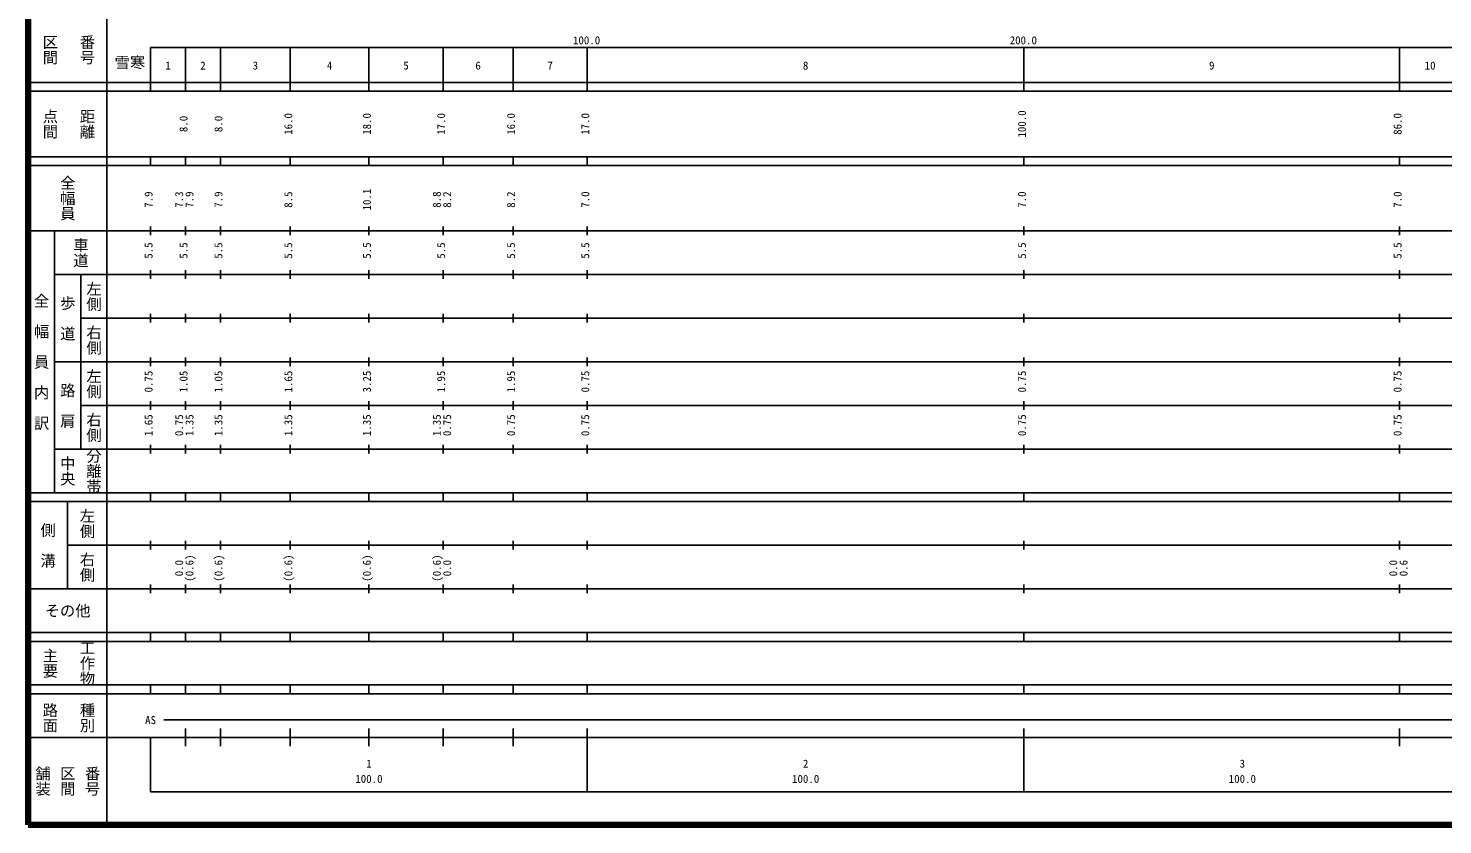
# Model space of a CAD drawing. Units: millimetres on the paper, enlarged 1000 times. Extents: x 40000 to 680000, y 20000 to 380000.
# Drawn here: x 40000 to 363878, y 20000 to 202409 of the extents above; entities that cross this region are included whole.
import ezdxf
from ezdxf.enums import TextEntityAlignment as Align

# ---------------------------------------------------------------- set-up
doc = ezdxf.new("R2010")
doc.units = ezdxf.units.MM
doc.header["$LTSCALE"] = 1000
for name, color, linetype, lineweight in [('M-BGD', 7, 'Continuous', 25), ('M-TTL', 2, 'Continuous', 140), ('M-TTL-BAND', 7, 'Continuous', 25)]:
    doc.layers.add(name, color=color, linetype=linetype, lineweight=lineweight)
doc.styles.add('@ＭＳ ゴシック', font='')
doc.styles.add('ＭＳ ゴシック', font='')
doc.styles.get('@ＭＳ ゴシック').set_extended_font_data('@MS Gothic')
doc.styles.get('ＭＳ ゴシック').set_extended_font_data('MS Gothic')

msp = doc.modelspace()

# ---------------------------------------------------------------- linework, layer by layer
at = {"layer": 'M-TTL'}
for p, q in [((40000, 380000), (40000, 20000)), ((40000, 20000), (680000, 20000))]:
    msp.add_line(p, q, dxfattribs=at)
at = {"layer": 'M-TTL-BAND'}
for p, q in [((58000, 370000), (58000, 20000)), ((68000, 198000), (579000, 198000)), ((68000, 198000), (68000, 188000)), ((76000, 188000), (76000, 198000)), ((84000, 188000), (84000, 198000)), ((100000, 188000), (100000, 198000)), ((118000, 188000), (118000, 198000)), ((135000, 188000), (135000, 198000)), ((151000, 188000), (151000, 198000)), ((168000, 188000), (168000, 198000)), ((268000, 188000), (268000, 198000)), ((354000, 188000), (354000, 198000)), ((40000, 190000), (579000, 190000)), ((40000, 188000), (579000, 188000)), ((40000, 173000), (579000, 173000)), ((68000, 171000), (68000, 173000)), ((76000, 171000), (76000, 173000)), ((84000, 171000), (84000, 173000)), ((100000, 171000), (100000, 173000)), ((118000, 171000), (118000, 173000)), ((135000, 171000), (135000, 173000)), ((151000, 171000), (151000, 173000)), ((168000, 171000), (168000, 173000)), ((268000, 171000), (268000, 173000)), ((354000, 171000), (354000, 173000)), ((40000, 171000), (579000, 171000)), ((40000, 156000), (579000, 156000)), ((46000, 96000), (46000, 156000)), ((68000, 155000), (68000, 157000)), ((76000, 155000), (76000, 157000)), ((84000, 155000), (84000, 157000)), ((100000, 155000), (100000, 157000)), ((118000, 155000), (118000, 157000)), ((135000, 155000), (135000, 157000)), ((151000, 155000), (151000, 157000)), ((168000, 155000), (168000, 157000)), ((268000, 155000), (268000, 157000)), ((354000, 155000), (354000, 157000)), ((46000, 146000), (579000, 146000)), ((52000, 146000), (52000, 106000)), ((68000, 145000), (68000, 147000)), ((76000, 145000), (76000, 147000)), ((84000, 145000), (84000, 147000)), ((100000, 145000), (100000, 147000)), ((118000, 145000), (118000, 147000)), ((135000, 145000), (135000, 147000)), ((151000, 145000), (151000, 147000)), ((168000, 145000), (168000, 147000)), ((268000, 145000), (268000, 147000)), ((354000, 145000), (354000, 147000)), ((68000, 135000), (68000, 137000)), ((76000, 135000), (76000, 137000)), ((84000, 135000), (84000, 137000)), ((100000, 135000), (100000, 137000)), ((118000, 135000), (118000, 137000)), ((135000, 135000), (135000, 137000)), ((151000, 135000), (151000, 137000)), ((168000, 135000), (168000, 137000)), ((268000, 135000), (268000, 137000)), ((354000, 135000), (354000, 137000)), ((52000, 136000), (579000, 136000)), ((68000, 125000), (68000, 127000)), ((76000, 125000), (76000, 127000)), ((84000, 125000), (84000, 127000)), ((100000, 125000), (100000, 127000)), ((118000, 125000), (118000, 127000)), ((135000, 125000), (135000, 127000)), ((151000, 125000), (151000, 127000)), ((168000, 125000), (168000, 127000)), ((268000, 125000), (268000, 127000)), ((354000, 125000), (354000, 127000)), ((46000, 126000), (579000, 126000)), ((68000, 115000), (68000, 117000)), ((76000, 115000), (76000, 117000)), ((84000, 115000), (84000, 117000)), ((100000, 115000), (100000, 117000)), ((118000, 115000), (118000, 117000)), ((135000, 115000), (135000, 117000)), ((151000, 115000), (151000, 117000)), ((168000, 115000), (168000, 117000)), ((268000, 115000), (268000, 117000)), ((354000, 115000), (354000, 117000)), ((52000, 116000), (579000, 116000)), ((68000, 105000), (68000, 107000)), ((76000, 105000), (76000, 107000)), ((84000, 105000), (84000, 107000)), ((100000, 105000), (100000, 107000)), ((118000, 105000), (118000, 107000)), ((135000, 105000), (135000, 107000)), ((151000, 105000), (151000, 107000)), ((168000, 105000), (168000, 107000)), ((268000, 105000), (268000, 107000)), ((354000, 105000), (354000, 107000)), ((46000, 106000), (579000, 106000)), ((40000, 96000), (579000, 96000)), ((40000, 94000), (579000, 94000)), ((49000, 94000), (49000, 74000)), ((68000, 94000), (68000, 96000)), ((76000, 94000), (76000, 96000)), ((84000, 94000), (84000, 96000)), ((100000, 94000), (100000, 96000)), ((118000, 94000), (118000, 96000)), ((135000, 94000), (135000, 96000)), ((151000, 94000), (151000, 96000)), ((168000, 94000), (168000, 96000)), ((268000, 94000), (268000, 96000)), ((354000, 94000), (354000, 96000)), ((68000, 83000), (68000, 85000)), ((76000, 83000), (76000, 85000)), ((84000, 83000), (84000, 85000)), ((100000, 83000), (100000, 85000)), ((118000, 83000), (118000, 85000)), ((135000, 83000), (135000, 85000)), ((151000, 83000), (151000, 85000)), ((168000, 83000), (168000, 85000)), ((268000, 83000), (268000, 85000)), ((354000, 83000), (354000, 85000)), ((49000, 84000), (579000, 84000)), ((68000, 73000), (68000, 75000)), ((76000, 73000), (76000, 75000)), ((84000, 73000), (84000, 75000)), ((100000, 73000), (100000, 75000)), ((118000, 73000), (118000, 75000)), ((135000, 73000), (135000, 75000)), ((151000, 73000), (151000, 75000)), ((168000, 73000), (168000, 75000)), ((268000, 73000), (268000, 75000)), ((354000, 73000), (354000, 75000)), ((40000, 74000), (579000, 74000)), ((40000, 64000), (579000, 64000)), ((40000, 62000), (579000, 62000)), ((68000, 62000), (68000, 64000)), ((76000, 62000), (76000, 64000)), ((84000, 62000), (84000, 64000)), ((100000, 62000), (100000, 64000)), ((118000, 62000), (118000, 64000)), ((135000, 62000), (135000, 64000)), ((151000, 62000), (151000, 64000)), ((168000, 62000), (168000, 64000)), ((268000, 62000), (268000, 64000)), ((354000, 62000), (354000, 64000)), ((40000, 52000), (579000, 52000)), ((68000, 50000), (68000, 52000)), ((76000, 50000), (76000, 52000)), ((84000, 50000), (84000, 52000)), ((100000, 50000), (100000, 52000)), ((118000, 50000), (118000, 52000)), ((135000, 50000), (135000, 52000)), ((151000, 50000), (151000, 52000)), ((168000, 50000), (168000, 52000)), ((268000, 50000), (268000, 52000)), ((354000, 50000), (354000, 52000)), ((40000, 50000), (579000, 50000)), ((71000, 44000), (467500, 44000)), ((40000, 40000), (579000, 40000)), ((68000, 40000), (68000, 27500)), ((76000, 38000), (76000, 42000)), ((84000, 38000), (84000, 42000)), ((100000, 38000), (100000, 42000)), ((118000, 38000), (118000, 42000)), ((135000, 38000), (135000, 42000)), ((151000, 38000), (151000, 42000)), ((168000, 27500), (168000, 42000)), ((268000, 27500), (268000, 42000)), ((354000, 38000), (354000, 42000)), ((68000, 27500), (579000, 27500))]:
    msp.add_line(p, q, dxfattribs=at)

# ---------------------------------------------------------------- texts
at = {"layer": 'M-BGD', "style": 'ＭＳ ゴシック'}
msp.add_text('雪寒', height=2566, dxfattribs=at).set_placement((66778, 192519), align=Align.BOTTOM_RIGHT)
at = {"layer": 'M-TTL-BAND', "style": '@ＭＳ ゴシック'}
for s, p in [('番号', (53500, 197500)), ('区間', (45000, 197500)), ('点間', (45000, 180500)), ('距離', (53500, 180500)), ('全幅員', (49000, 163500)), ('車道', (52000, 151000)), ('左側', (55000, 141000)), ('全\u3000幅\u3000員\u3000内\u3000訳', (43000, 126000)), ('歩\u3000道', (49000, 136000)), ('右側', (55000, 131000)), ('左側', (55000, 121000)), ('路\u3000肩', (49000, 116000)), ('右側', (55000, 111000)), ('中央', (49000, 101000)), ('分離帯', (55000, 101000)), ('左側', (53500, 89000)), ('側\u3000溝', (44500, 84000)), ('右側', (53500, 79000)), ('工作物', (53500, 57000)), ('主要', (45000, 57000)), ('路面', (45000, 44500)), ('種別', (53500, 44500)), ('舗装', (43333, 30000)), ('区間', (49000, 30000)), ('番号', (54667, 30000))]:
    msp.add_text(s, height=2566, rotation=270, dxfattribs=at).set_placement(p, align=Align.MIDDLE_CENTER)
at = {"layer": 'M-TTL-BAND', "style": 'ＭＳ ゴシック'}
for s, p in [('100.0', (167844, 198195)), ('200.0', (267844, 198195)), ('1', (72000, 192405)), ('2', (80000, 192405)), ('3', (92000, 192405)), ('4', (109000, 192405)), ('5', (126500, 192405)), ('6', (143000, 192405)), ('7', (159500, 192405)), ('8', (218000, 192405)), ('9', (311000, 192405)), ('10', (361000, 192405)), ('AS', (68000, 42500)), ('1', (118000, 32523)), ('2', (218000, 32523)), ('3', (318000, 32523)), ('100.0', (118000, 29033)), ('100.0', (218000, 29033)), ('100.0', (318000, 29033))]:
    msp.add_text(s, height=1833, dxfattribs=at).set_placement(p, align=Align.BOTTOM_CENTER)
for s, p in [('8.0', (77000, 180500)), ('8.0', (85000, 180500)), ('16.0', (101000, 180500)), ('18.0', (119000, 180500)), ('17.0', (136000, 180500)), ('16.0', (152000, 180500)), ('17.0', (169000, 180500)), ('100.0', (269000, 180500)), ('86.0', (355000, 180500)), ('10.1', (119000, 163174)), ('7.9', (69000, 163174)), ('7.3', (76000, 163174)), ('7.9', (78370, 163174)), ('7.9', (85000, 163174)), ('8.5', (101000, 163174)), ('8.8', (135000, 163174)), ('8.2', (137370, 163174)), ('8.2', (152000, 163174)), ('7.0', (169000, 163174)), ('7.0', (269000, 163174)), ('7.0', (355000, 163174)), ('5.5', (69000, 151500)), ('5.5', (77000, 151500)), ('5.5', (85000, 151500)), ('5.5', (101000, 151500)), ('5.5', (119000, 151500)), ('5.5', (136000, 151500)), ('5.5', (152000, 151500)), ('5.5', (169000, 151500)), ('5.5', (269000, 151500)), ('5.5', (355000, 151500)), ('0.75', (69000, 121500)), ('1.05', (77000, 121500)), ('1.05', (85000, 121500)), ('1.65', (101000, 121500)), ('3.25', (119000, 121500)), ('1.95', (136000, 121500)), ('1.95', (152000, 121500)), ('0.75', (169000, 121500)), ('0.75', (269000, 121500)), ('0.75', (355000, 121500)), ('1.65', (69000, 111500)), ('0.75', (76000, 111500)), ('1.35', (78370, 111500)), ('1.35', (85000, 111500)), ('1.35', (101000, 111500)), ('1.35', (119000, 111500)), ('1.35', (135000, 111500)), ('0.75', (137370, 111500)), ('0.75', (152000, 111500)), ('0.75', (169000, 111500)), ('0.75', (269000, 111500)), ('0.75', (355000, 111500)), ('(0.6)', (78370, 78764)), ('(0.6)', (85000, 78764)), ('(0.6)', (101000, 78764)), ('(0.6)', (119000, 78764)), ('(0.6)', (135000, 78764)), ('0.0', (76000, 78764)), ('0.0', (137370, 78764)), ('0.0', (354000, 78764)), ('0.6', (356370, 78764))]:
    msp.add_text(s, height=1833, rotation=90, dxfattribs=at).set_placement(p, align=Align.BOTTOM_CENTER)
msp.add_text('その他', height=2566, dxfattribs=at).set_placement((49000, 69000), align=Align.MIDDLE_CENTER)

doc.saveas('drawing.dxf')
